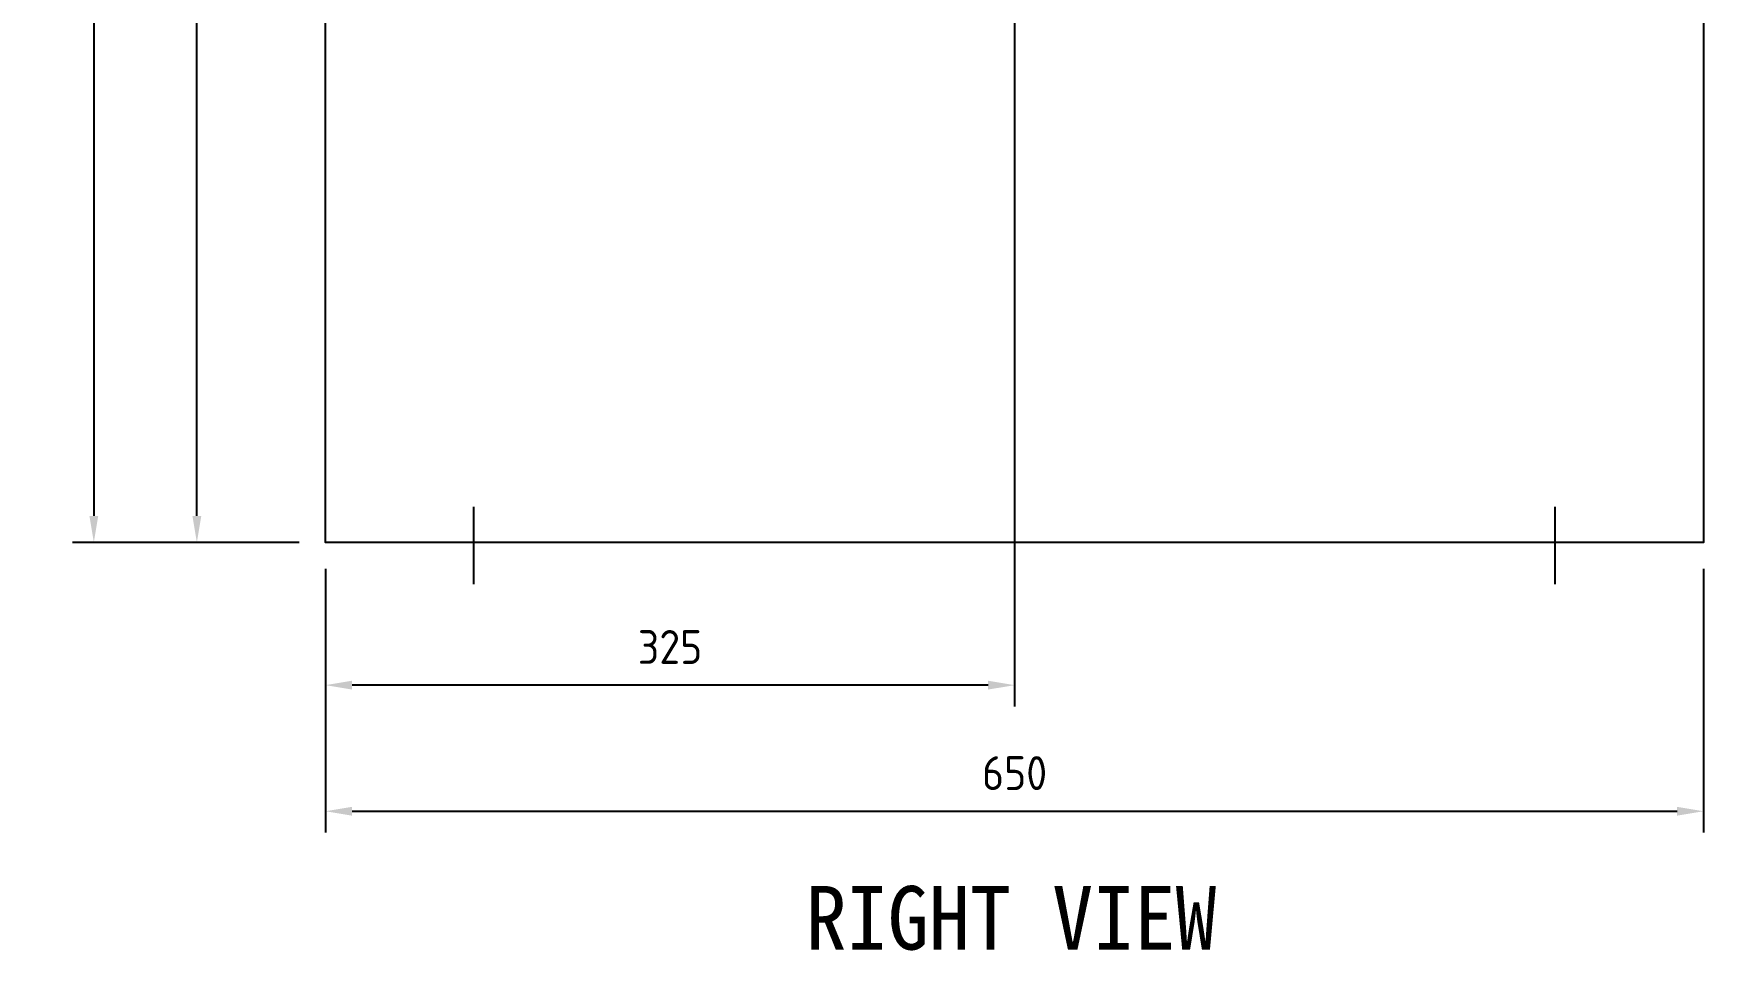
# Model space of a CAD drawing. Header units: millimetres. Extents: x 24815 to 36799, y -9299 to 5469.
# Drawn here: x 28454 to 29242, y 1974 to 2406 of the extents above; entities that cross this region are included whole.
import ezdxf

# ---------------------------------------------------------------- set-up
doc = ezdxf.new("R2010")
doc.units = ezdxf.units.MM
doc.linetypes.add('CENTERX2', pattern=[101.6, 63.5, -12.7, 12.7, -12.7])
doc.styles.add('HAN', font='')
doc.styles.get("Standard").update_dxf_attribs({"font": 'ISOCP.SHX', "bigfont": 'WHGTXT.SHX'})
doc.styles.get('HAN').set_extended_font_data('GulimChe')
doc.dimstyles.new('PS-5', dxfattribs={"dimscale": 5, "dimtxt": 3.2, "dimasz": 2.5, "dimexe": 2, "dimexo": 2.5, "dimgap": 2, "dimtad": 1, "dimtoh": 1, "dimrnd": 0.05, "dimzin": 12, "dimdsep": 46, "dimtxsty": 'Standard', "dimcen": 0, "dimclrt": 2, "dimazin": 3, "dimtfac": 1, "dimtofl": 0, "dimtmove": 0, "dimatfit": 3, "dimfxl": 0, "dimtolj": 1, "dimtzin": 0, "dimarcsym": 0})

# ---------------------------------------------------------------- blocks, each defined once
blk = doc.blocks.new('*D299')
at = {"color": 0, "lineweight": -2}
for p, q in [((28916.95, 2465.81), (28916.95, 2088.96)), ((28591.95, 2153.81), (28591.95, 2088.96)), ((28904.45, 2098.96), (28604.45, 2098.96))]:
    blk.add_line(p, q, dxfattribs=at)
at = {"color": 0}
for points in [[(28604.45, 2101.05), (28604.45, 2096.88), (28591.95, 2098.96)], [(28904.45, 2101.05), (28904.45, 2096.88), (28916.95, 2098.96)]]:
    blk.add_solid(points, dxfattribs=at)
at = {"layer": 'Defpoints', "color": 0}
for p in [(28916.95, 2478.31), (28591.95, 2166.31), (28591.95, 2098.96)]:
    blk.add_point(p, dxfattribs=at)
at = {"color": 2, "insert": (28754.45, 2116.97), "char_height": 16, "attachment_point": 5}
blk.add_mtext('\\A1;325', dxfattribs=at)
blk = doc.blocks.new('*D300')
at = {"color": 0, "lineweight": -2}
for p, q in [((28591.95, 2153.81), (28591.95, 2029.47)), ((29241.95, 2153.81), (29241.95, 2029.47)), ((28604.45, 2039.47), (29229.45, 2039.47))]:
    blk.add_line(p, q, dxfattribs=at)
at = {"color": 0}
for points in [[(28604.45, 2041.55), (28604.45, 2037.39), (28591.95, 2039.47)], [(29229.45, 2041.55), (29229.45, 2037.39), (29241.95, 2039.47)]]:
    blk.add_solid(points, dxfattribs=at)
at = {"layer": 'Defpoints', "color": 0}
for p in [(28591.95, 2166.31), (29241.95, 2166.31), (29241.95, 2039.47)]:
    blk.add_point(p, dxfattribs=at)
at = {"color": 2, "insert": (28916.95, 2057.47), "char_height": 16, "attachment_point": 5}
blk.add_mtext('\\A1;650', dxfattribs=at)
blk = doc.blocks.new('*D301')
at = {"color": 0, "lineweight": -2}
for p, q in [((28739.45, 2723.31), (28521.25, 2723.31)), ((28531.25, 2178.81), (28531.25, 2710.81)), ((28579.45, 2166.31), (28521.25, 2166.31))]:
    blk.add_line(p, q, dxfattribs=at)
at = {"color": 0}
for points in [[(28529.17, 2710.81), (28533.34, 2710.81), (28531.25, 2723.31)], [(28529.17, 2178.81), (28533.34, 2178.81), (28531.25, 2166.31)]]:
    blk.add_solid(points, dxfattribs=at)
at = {"layer": 'Defpoints', "color": 0}
for p in [(28531.25, 2723.31), (28751.95, 2723.31), (28591.95, 2166.31)]:
    blk.add_point(p, dxfattribs=at)
at = {"color": 2, "insert": (28513.25, 2444.81), "char_height": 16, "attachment_point": 5, "rotation": 90}
blk.add_mtext('\\A1;557', dxfattribs=at)
blk = doc.blocks.new('*D413')
at = {"color": 0, "lineweight": -2}
for p, q in [((28576.45, 2791.31), (28472.65, 2791.31)), ((28482.65, 2778.81), (28482.65, 2178.81)), ((28579.45, 2166.31), (28472.65, 2166.31))]:
    blk.add_line(p, q, dxfattribs=at)
at = {"color": 0}
for points in [[(28480.57, 2778.81), (28484.74, 2778.81), (28482.65, 2791.31)], [(28480.57, 2178.81), (28484.74, 2178.81), (28482.65, 2166.31)]]:
    blk.add_solid(points, dxfattribs=at)
at = {"layer": 'Defpoints', "color": 0}
for p in [(28588.95, 2791.31), (28482.65, 2166.31), (28591.95, 2166.31)]:
    blk.add_point(p, dxfattribs=at)
at = {"color": 2, "insert": (28464.65, 2478.81), "char_height": 16, "attachment_point": 5, "rotation": 90}
blk.add_mtext('\\A1;625', dxfattribs=at)

msp = doc.modelspace()

# ---------------------------------------------------------------- linework, layer by layer
at = {"color": 1, "linetype": 'CENTERX2'}
for p, q in [((28661.949, 2146.577), (28661.949, 2183.048)), ((29171.949, 2146.577), (29171.949, 2183.048))]:
    msp.add_line(p, q, dxfattribs=at)
at = {"color": 3}
msp.add_lwpolyline([(28591.949, 3066.308), (29241.949, 3066.308), (29241.949, 2166.308), (28591.949, 2166.308)], close=True, dxfattribs=at)

# ---------------------------------------------------------------- texts
at = {"color": 2, "style": 'HAN'}
msp.add_text('RIGHT VIEW', height=30, dxfattribs=at).set_placement((28818.341, 1974.222, 968.672))

# ---------------------------------------------------------------- dimensions: what is measured, and where the dimension line sits
for base, p1, p2, picture, middle in [((28482.653, 2166.308), (28588.949, 2791.308), (28591.949, 2166.308), '*D413', (28464.651, 2478.808)), ((28531.252, 2723.308), (28591.949, 2166.308), (28751.949, 2723.308), '*D301', (28513.252, 2444.808))]:
    dim = msp.add_linear_dim(base=base, p1=p1, p2=p2, angle=90, dimstyle='PS-5')
    dim.commit()
    dim.dimension.update_dxf_attribs({"geometry": picture, "text_midpoint": middle})
for base, p1, p2, picture, middle in [((28591.949, 2098.964), (28916.949, 2478.308), (28591.949, 2166.308), '*D299', (28754.449, 2116.966)), ((29241.949, 2039.471), (28591.949, 2166.308), (29241.949, 2166.308), '*D300', (28916.949, 2057.471))]:
    dim = msp.add_linear_dim(base=base, p1=p1, p2=p2, dimstyle='PS-5')
    dim.commit()
    dim.dimension.update_dxf_attribs({"geometry": picture, "text_midpoint": middle})

doc.saveas('drawing.dxf')
